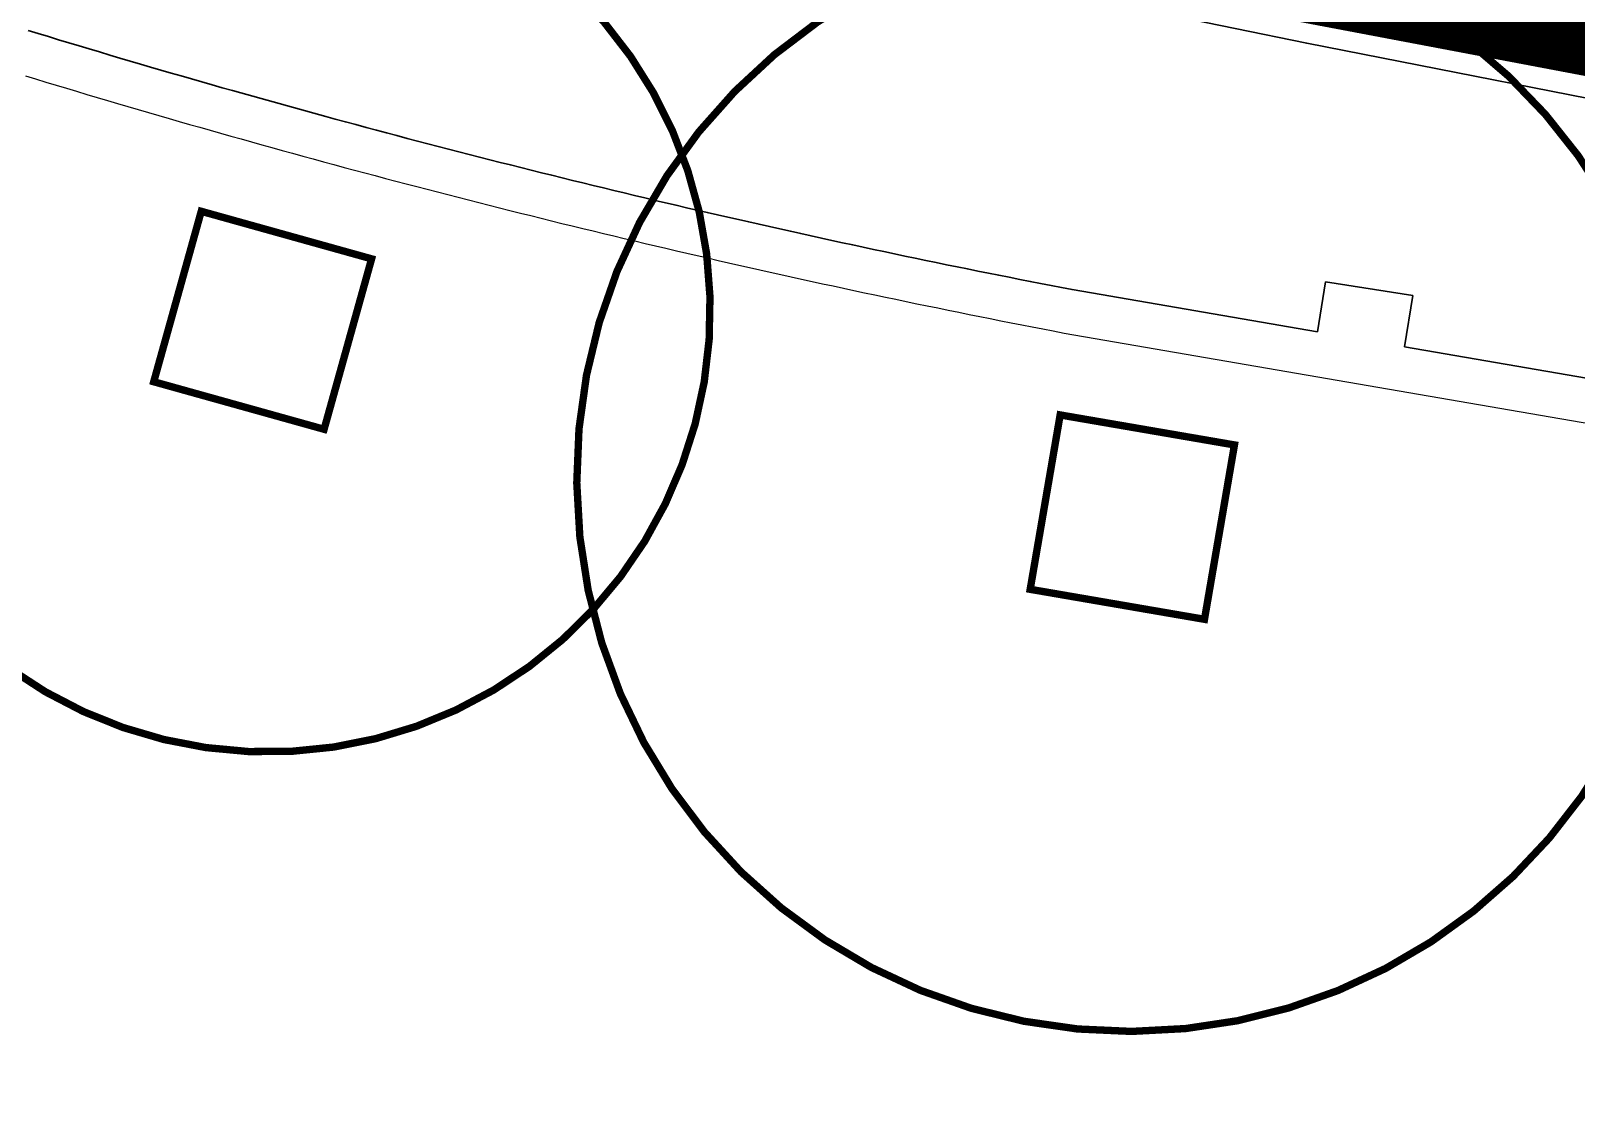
# Model space of a CAD drawing. Header units: millimetres. Extents: x 306 to 836129804, y -168137 to 818603917.
# Drawn here: x 834534871 to 834545356, y 818155040 to 818162277 of the extents above; entities that cross this region are included whole.
import ezdxf

# ---------------------------------------------------------------- set-up
doc = ezdxf.new("R2010")
doc.units = ezdxf.units.MM
doc.header["$LTSCALE"] = 3
for name, pattern in [('3A35X-LWK-LAN-DWG-1001-P00-L000-WS3-XLAN$0$HIDDEN', [0.375, 0.25, -0.125]), ('ACAD_ISO03W100', [30, 12, -18]), ('CENTER', [2, 1.25, -0.25, 0.25, -0.25]), ('DASHED', [0.75, 0.5, -0.25]), ('HIDDEN', [0.375, 0.25, -0.125])]:
    doc.linetypes.add(name, pattern=pattern)
for name, color, linetype in [('00_Xref', 7, 'Continuous'), ('22INWA-a', 6, 'CENTER'), ('3A35X-LWK-LAN-DWG-1001-P00-L000-WS3-XLAN$0$LWK_L_TREE_code', 252, 'Continuous'), ('_ANCILIARY HATCH', 1, 'Continuous'), ('_landscape', 1, 'HIDDEN'), ('_P34', 251, 'Continuous'), ('_PARCEL BOUNDARY', 10, 'DASHED')]:
    doc.layers.add(name, color=color, linetype=linetype)
doc.layers.add('Eva-New', color=1, linetype='ACAD_ISO03W100', lineweight=18)
doc.layers.add('LWK-GA_PLANTERWALL', color=251, linetype='Continuous', lineweight=30)

# ---------------------------------------------------------------- blocks, each defined once
blk = doc.blocks.new('3A35X-MAGP-P-LD-00-0')
at = {"layer": '00_Xref', "color": 8, "elevation": -0.123141430418681}
blk.add_lwpolyline([(834534833.4999881, 818161972.4000051), (834534902.9999821, 818161951.3000079), (834534972.4999921, 818161930.300003), (834535041.9999496, 818161909.3000159), (834535111.3860545, 818161888.4342427), (834535181.0999702, 818161867.5000104), (834535250.6999948, 818161846.8000022), (834535320.2999563, 818161826.1000136), (834535389.9000095, 818161805.4999998), (834535459.5000141, 818161784.8999974), (834535529.199996, 818161764.5000029), (834535598.9000068, 818161744.1000006), (834535668.5999403, 818161723.700019), (834535738.5103055, 818161703.4680575), (834535808.0999992, 818161683.3000019), (834535877.900023, 818161663.1999949), (834535947.6999516, 818161643.2000165), (834536017.4999914, 818161623.3000032), (834536087.2999624, 818161603.4000114), (834536157.2000593, 818161583.5999849), (834536227.0999959, 818161563.9000019), (834536296.9999716, 818161544.2000089), (834536366.7930654, 818161524.7298127), (834536437.0067775, 818161505.1702352), (834536506.7999929, 818161485.7000035), (834536576.799992, 818161466.400003), (834536646.800068, 818161447.0999829), (834536716.8000289, 818161427.8999937), (834536786.9000028, 818161408.8000007), (834536856.719277, 818161389.776343), (834536926.9997749, 818161370.7000628), (834536996.9177381, 818161351.8758482), (834537067.3000039, 818161333.0000017), (834537137.399995, 818161314.2000041), (834537207.6001107, 818161295.4999713), (834537277.7999372, 818161276.900019), (834537348.0000021, 818161258.4000019), (834537418.1999567, 818161239.9000132), (834537488.6007411, 818161221.5737587), (834537558.5991042, 818161203.3262839), (834537628.9999719, 818161185.0000099), (834537699.2002612, 818161166.925663), (834537769.4113059, 818161148.8740742), (834537839.9007076, 818161130.8254061), (834537910.3999578, 818161112.8000125), (834537980.6016341, 818161095.0248913), (834538051.0999554, 818161077.2000118), (834538121.6975374, 818161059.4754962), (834538192.0000223, 818161041.7999961), (834538262.5966258, 818161024.2759995), (834538332.9000158, 818161006.7999977), (834538403.3999951, 818160989.4000018), (834538473.8999506, 818160972.0000129), (834538544.5950084, 818160954.7768388), (834538614.9999458, 818160937.6000149), (834538685.599991, 818160920.5000029), (834538756.1999806, 818160903.4000062), (834538826.7999915, 818160886.5000027), (834538897.3999943, 818160869.6000031), (834538967.9069647, 818160852.8221247), (834539038.7000116, 818160835.9999979), (834539109.399996, 818160819.4000016), (834539180.1000189, 818160802.7999972), (834539250.8000002, 818160786.3000017), (834539321.4999542, 818160769.8000124), (834539392.3903438, 818160753.4791875), (834539462.9999675, 818160737.200008), (834539533.7999879, 818160721.0000054), (834539604.5999959, 818160704.9000026), (834539675.3999993, 818160688.8000019), (834539746.2000302, 818160672.799996), (834539817.0999866, 818160656.9000046), (834539888.0877547, 818160641.0804328), (834539958.7999378, 818160625.3000145), (834540029.7000087, 818160609.5999997), (834540100.6000164, 818160593.999999), (834540171.686089, 818160578.4811952), (834540242.4999539, 818160563.0000107), (834540313.5000542, 818160547.5999889), (834540384.4999628, 818160532.3000087), (834540455.5000112, 818160517.1000003), (834540526.4999787, 818160501.9000063), (834540597.4164555, 818160486.9176394), (834540668.683436, 818160471.8823857), (834540739.5999846, 818160456.9000059), (834540810.699991, 818160442.1000036), (834540881.7999814, 818160427.3000065), (834540952.8999503, 818160412.6000108), (834541023.9186221, 818160398.0167004), (834541095.2000188, 818160383.3999988), (834541166.2999157, 818160368.9000177), (834541237.5000498, 818160354.4999907), (834541308.7000333, 818160340.199995), (834541379.8999951, 818160326.0000017), (834541451.0999646, 818160311.8000077), (834541522.2999703, 818160297.7000086), (834541593.6781162, 818160283.6846527), (834541664.8000302, 818160269.6999958), (834541736.0999917, 818160255.9000024), (834541807.4000036, 818160242.100001), (834541881.36901, 818160227.783419), (834550409.6103704, 818158760.7227849)], dxfattribs=at)
at = {"layer": 'LWK-GA_PLANTERWALL'}
for points, elevation in [([(834534851.8758702, 818162280.57186), (834534921.0870306, 818162259.3298177), (834534989.9620373, 818162238.4195648), (834535059.2728254, 818162217.476735), (834535128.5834385, 818162196.5339597), (834535197.7801096, 818162175.7251531), (834535267.0011595, 818162154.9389468), (834535336.2218561, 818162134.3517561), (834535405.6319957, 818162113.7082232), (834535475.0420632, 818162093.1644408), (834535544.2060547, 818162072.6934881), (834535613.4696211, 818162052.4212251), (834535683.1696292, 818162032.0212237), (834535752.4336586, 818162011.7488238), (834535821.9077625, 818161991.6431156), (834535891.3621293, 818161971.5143025), (834535960.7254264, 818161951.5400579), (834536030.1435483, 818161931.6494796), (834536099.752552, 818161911.8039308), (834536169.3071793, 818161891.9738866), (834536238.7705104, 818161872.297579), (834536294.9861575, 818161856.4542558)], -0.1231491928546305), ([(834536294.9861575, 818161856.4542558), (834536872.9621971, 818161696.2872691)], -0.2462931809992272), ([(834536872.9621971, 818161696.2872695), (834536935.5851849, 818161679.2243841), (834537005.2890254, 818161660.304772), (834537074.9103502, 818161641.5604222), (834537145.01092, 818161622.7602706), (834537214.866098, 818161604.0259291), (834537284.628902, 818161585.442388), (834537354.4427985, 818161566.9446908), (834537424.449692, 818161548.4955807), (834537494.2126443, 818161530.1107564), (834537564.1760693, 818161511.8983524), (834537634.2753189, 818161493.6245968), (834537704.188252, 818161475.4253573), (834537774.0012461, 818161457.4507266), (834537844.1132157, 818161439.4246285), (834537914.3145142, 818161421.4498808), (834537984.3753053, 818161403.5366117), (834538054.238102, 818161385.847295), (834538124.3951553, 818161368.10872), (834538194.7495859, 818161350.4452509), (834538264.7124101, 818161332.855166), (834538334.8713975, 818161315.4397976), (834538405.0285335, 818161298.0001687), (834538475.2854838, 818161280.6601543), (834538545.3483042, 818161263.3680542), (834538615.6058868, 818161246.2514604), (834538685.8633924, 818161229.1106223), (834538756.2209009, 818161212.0693549), (834538826.4305387, 818161195.0639051), (834538896.6399395, 818161178.2574047), (834538967.0445317, 818161161.4041818), (834539037.355926, 818161144.6728429), (834539107.6649644, 818161127.9657438), (834539177.9736384, 818161111.4576253), (834539248.4778585, 818161094.9035943), (834539318.9819471, 818161078.4493164), (834539389.2446142, 818161062.0513812), (834539459.6974571, 818161045.8312911), (834539530.1561581, 818161029.5869218), (834539600.518357, 818161013.4870986), (834539671.1220472, 818160997.4317387), (834539741.725563, 818160981.3764194), (834539812.088219, 818160965.4752554), (834539882.5507584, 818160949.6733589), (834539953.3418485, 818160933.8976166), (834540023.9011252, 818160918.1513355), (834540094.363484, 818160902.548247), (834540164.8262244, 818160887.0444574), (834540235.6720866, 818160871.578094), (834540306.3319124, 818160856.1305984), (834540376.8945565, 818160840.8254615), (834540447.4997294, 818160825.610544), (834540518.3022954, 818160810.4528135), (834540588.9070028, 818160795.3374386), (834540659.4279841, 818160780.4386271), (834540730.6115175, 818160765.4209908), (834540801.1742618, 818160750.5133709), (834540871.8367825, 818160735.8044344), (834540942.7387284, 818160721.0456617), (834541013.4424626, 818160706.427588), (834541084.2629259, 818160691.8849787), (834541155.3052578, 818160677.3173105), (834541226.0087765, 818160662.8981661), (834541296.7716612, 818160648.5865715), (834541367.5745944, 818160634.3663205), (834541438.5759038, 818160620.205946), (834541509.5771569, 818160606.0455837), (834541580.3403685, 818160592.0320846), (834541651.4804573, 818160578.063472), (834541722.2437116, 818160564.149349), (834541793.106567, 818160550.4339567), (834541864.4065719, 818160536.6339568), (834541935.3081937, 818160522.9110621), (834543601.1542039, 818160236.3458723)], -0.1231430870875212), ([(834543601.1554214, 818160236.3534298), (834543655.7409947, 818160575.1908749), (834544247.5608983, 818160481.8551044), (834544192.1878306, 818160134.6740117)], -0.1231430870875212), ([(834544192.1878304, 818160134.6740117), (834550458.8844663, 818159056.6529342), (834551580.7626619, 818158876.0331324)], -0.1231430870875212)]:
    blk.add_lwpolyline(points, dxfattribs=dict(at, elevation=elevation))
blk.add_polyline3d([(834571086.6661777, 818156187.3316501, 0), (834560373.9769043, 818159451.1179966, 0), (834556039.6512588, 818159992.6331638, 0), (834555279.4163277, 818160138.7005647, 0), (834553728.198565, 818160386.5725021, 0), (834553193.1343846, 818160470.0888023, 0), (834552085.8700329, 818160642.8706317, 0), (834550443.965929, 818160912.4489186, 0), (834550433.6178111, 818160914.2291049, 0), (834548878.2404177, 818161181.8006289, 0), (834546200.0505034, 818161670.5192744, 0), (834543528.4176304, 818162193.5716865, 0), (834542556.9870002, 818162393.6635202, 0)], dxfattribs=at)
blk = doc.blocks.new('PB1')
at = {"layer": '_PARCEL BOUNDARY', "ltscale": 5, "const_width": 382.5, "flags": 128}
blk.add_lwpolyline([(834493654.0001229, 817517222.0994015), (834495220.0000008, 817517337.4055538), (834492444.0000008, 817557035.4055538), (834498761.0000008, 817565962.4055538, 0.1039453279034611), (834533697.0000008, 817549820.4055538, 0.02814852517119689), (834560518.0000008, 817544745.4055538), (834570883.0000008, 817541589.4055538, 0.01218113012605105), (834580152.0000008, 817539059.4055538, 0.01181689527257956), (834589680.0000008, 817538655.4055538, 0.01895900769302935), (834627610.0000008, 817539489.4055538), (834630540.0000008, 817540418.4055538), (834634554.0000008, 817540697.4056759), (834637584.0000008, 817540183.4055538, 0.004978743369814412), (834647569.0000008, 817541071.4055538), (834660846.0111092, 817542394.4067745, -0.02316027545200003), (834692882.2128915, 817544092.3540401), (834848633.0000008, 817545126.4056759), (834853232.0000008, 817545226.4055538), (834857282.0000008, 817545692.4056759), (834861211.0000008, 817546780.4055538, 0.08894422378079146), (834868247.0000008, 817552295.4055538, 0.09128275039785394), (834872755.0000008, 817559703.4055538, 0.06185807621675871), (834874097.0000008, 817565165.4055538), (834880689.0000008, 817565564.4055538), (834904743.0000008, 817565941.4055538, 0.07734061700058462), (834909188.6641854, 817557307.1221066, 0.2674729698631412), (834920028.1553963, 817552489.5266476, 0.03637730442615884), (834937243.165162, 817555572.4476681, 0.2494227361332762), (834949395.0000008, 817566641.4056759), (834966122.0000008, 817566903.4055538), (835091811.0000008, 817574777.4055538), (835119690.0000008, 817576586.4055538), (835121800.0000008, 817571864.4055538, 0.07369685434770203), (835125906.0000008, 817566838.4055538), (835207274.0000008, 817579502.4055538), (835208699.0000008, 817570346.4055538), (835222078.0000008, 817575222.4055538), (835227487.0109872, 817576187.407507, 0.04905368402648331), (835256687.0000008, 817584425.4055538), (835337017.0000008, 817589446.4055538, -0.0621863410645765), (835336509.915162, 817536748.7755489, 0.05571216091389759), (835335348.4786385, 817485197.0270138), (835335994.0000008, 817477945.4055538), (835339286.0000008, 817458795.4055538), (835342221.0000008, 817441416.4055538), (835346043.0000008, 817404387.4055538), (835266281.0000008, 817393086.4055538), (835170777.0000008, 817384907.4055538), (835121934.0000008, 817378609.4055538), (835122014.0000008, 817377733.4056759), (835091934.0000008, 817373836.4055538), (835080292.0000008, 817372113.4056759), (835071867.0000008, 817371247.4055538), (835046358.0000008, 817368019.4055538), (835046275.0000008, 817368216.4055538), (834552235.0000008, 817304559.4055538), (834499769.9895264, 817284511.1912314)], format="xyb", dxfattribs=at)
blk = doc.blocks.new('3A35X-LWK-LAN-DWG-1001-P00-L000-WS3-XLAN$0$lwk_existing trees')
at = {"layer": '_landscape', "linetype": '3A35X-LWK-LAN-DWG-1001-P00-L000-WS3-XLAN$0$HIDDEN', "ltscale": 2, "const_width": 50}
for points in [[(889823563.538638, 757666316.6527627, -0.8038082409650606), (889821658.166104, 757660775.3847226, -1.244077814880523), (889823563.538638, 757666316.6527627, 0.1699498045457457)], [(889829042.7492307, 757665724.1339337, -0.8246360327948442), (889827869.6331836, 757658455.478231, -1.212656202533113), (889829042.7492309, 757665724.1339335, 0.1143336693554195)]]:
    blk.add_lwpolyline(points, format="xyb", dxfattribs=at)
for points, elevation in [([(889821595.6534754, 757664452.6593297), (889822726.0792972, 757664049.9963673), (889822323.4163351, 757662919.5705452), (889821192.990513, 757663322.2335078)], 0.1231500493642109), ([(889827312.4557314, 757662666.4897912), (889828477.9200146, 757662380.66991), (889828192.1001331, 757661215.2056268), (889827026.6358497, 757661501.0255083)], 0.1231508408781006)]:
    blk.add_lwpolyline(points, close=True, dxfattribs=dict(at, elevation=elevation))
blk = doc.blocks.new('3A35X-MAGP-P-ADR-L00-L1')
at = {"layer": '_P34', "ltscale": 0.5}
h = blk.add_hatch(dxfattribs=at)
h.set_pattern_fill('AR-B816C', color=256, scale=0.4999999999999998, angle=89.99999999999997)
h.set_pattern_definition([(93.99890853463734, (0, 0), (-108.4379694977669, 94.26731549800994), [198.4374999999994, -4.762499999999982]), (93.99890853463734, (2.334421882864262, -101.6847672010699), (-108.4379694977669, 94.26731549800994), [198.4374999999994, -4.762499999999982]), (183.9989085346374, (0, 0), (-94.26731549800994, -108.4379694977669), [-106.3625, 96.83749999999998]), (183.9989085346374, (0.3321247030980885, -4.750905117020011), (-94.26731549800994, -108.4379694977669), [-106.3625, 96.83749999999998])])
edge = h.paths.add_edge_path()
edge.add_line((834498358.3628454, 818135395.2669195), (834498238.6547248, 818135386.9023591))
edge.add_line((834498238.6547244, 818135386.9023591), (834495869.4420483, 818169293.5255804))
edge.add_arc((834558589.6119121, 818267563.9519162), 116579.9999992069, 237.4523305936991, 253.6065766200759)
edge.add_line((834525687.0821314, 818155723.3513551), (834523043.6406257, 818143726.3217762))
edge.add_line((834523043.6406257, 818143726.3217766), (834533513.9823585, 818141439.4523213))
edge.add_line((834533513.9823585, 818141439.4523208), (834540215.091814, 818141890.4671811))
edge.add_line((834540215.0918145, 818141890.4671811), (834540854.9022352, 818132740.3476467))
edge.add_line((834540854.9022347, 818132740.3476467), (834540735.1943893, 818132731.9791503))
edge.add_line((834540735.1943893, 818132731.9791503), (834540747.7500025, 818132552.4175826))
edge.add_line((834540747.750002, 818132552.4175831), (834541047.0196157, 818132573.3388243))
edge.add_line((834541047.0196161, 818132573.3388238), (834540382.1304576, 818142082.1168644))
edge.add_line((834540382.1304581, 818142082.1168644), (834533527.4087672, 818141620.7632086))
edge.add_line((834533527.4087667, 818141620.7632086), (834523258.2276665, 818143863.6963611))
edge.add_line((834523258.227667, 818143863.6963606), (834525899.0308046, 818155848.7519352))
edge.add_arc((834558589.6119123, 818267563.9519161), 116399.9999991818, 237.2761763110763, 253.6892421611536, ccw=False)
edge.add_line((834495664.915487, 818169638.2526346), (834498071.6393842, 818135194.7933377))
edge.add_line((834498071.6393842, 818135194.7933382), (834498370.9096855, 818135215.7047391))
edge.add_line((834498370.909686, 818135215.7047396), (834498358.3628454, 818135395.2669204))

msp = doc.modelspace()

# ---------------------------------------------------------------- hatches: boundary and pattern name
at = {"layer": '_ANCILIARY HATCH'}
h = msp.add_hatch(dxfattribs=at)
h.set_pattern_fill('CORK', color=256, scale=250, angle=3.998908350218276)
h.set_pattern_definition([(3.998908350218276, (0, 0), (-55.35411463791137, 791.8175196929233), []), (138.9989083502183, (423.5858171654173, -368.2317025275059), (-1472.92744632587, -1694.344000516116), [1122.5325, -1122.5325]), (138.9989083502183, (621.5401970886481, -354.3931738680281), (-1472.92744632587, -1694.344000516116), [1122.5325, -1122.5325]), (138.9989083502183, (819.494577011879, -340.5546452085503), (-1472.92744632587, -1694.344000516116), [1122.5325, -1122.5325])])
edge = h.paths.add_edge_path()
edge.add_line((834542594.6065328, 818106125.7209853), (834540394.5935465, 818141938.1305822))
edge.add_line((834540394.5935465, 818141938.1305822), (834541062.3589587, 818142015.9652631))
edge.add_line((834541062.3589587, 818142015.9652631), (834543262.744766, 818129534.3279674))
edge.add_line((834543262.744766, 818129534.3279674), (834545012.8121926, 818104490.121473))
edge.add_line((834545012.8121926, 818104490.121473), (834531771.6275874, 818103564.4602176))
edge.add_line((834531771.6275874, 818103564.4602176), (834520996.4581504, 818101658.3858502))
edge.add_line((834520996.4581504, 818101658.3858502), (834495927.4307318, 818099905.8668665))
edge.add_line((834495927.4307318, 818099905.8668665), (834493670.9286114, 818132184.1554587))
edge.add_line((834493670.9286114, 818132184.1554587), (834495067.4255276, 818132283.1413345))
edge.add_line((834495067.4255276, 818132283.1413345), (834492304.1951191, 818171809.9593116))
edge.add_line((834492304.1951191, 818171809.9593116), (834494648.2086027, 818175122.3249018))
edge.add_arc((834558588.5434589, 818267563.6229115), 112399.9999966109, 235.3289398714321, 253.5507733699743)
edge.add_line((834526760.7341533, 818159764.0377822), (834525862.8655366, 818155684.619004))
edge.add_arc((834562809.2399589, 818275296.1017796), 125187.6247666832, 237.5645200069952, 252.83478650469982, ccw=False)
edge.add_line((834495664.9154882, 818169638.2526338), (834500460.6598426, 818103180.2315282))
edge.add_line((834500460.6598426, 818103180.2315282), (834542594.6065328, 818106125.7209853))
at = {"layer": 'Eva-New', "linetype": 'Continuous', "ltscale": 0.01}
h = msp.add_hatch(dxfattribs=at)
h.set_pattern_fill('ANSI31', color=8, scale=350, angle=4)
h.set_pattern_definition([(49, (0, 0), (-838.6710210225554, 729.0455959657013), [])])
edge = h.paths.add_edge_path()
edge.add_arc((834611513.5385946, 818068145.3264505), 14099.99999968531, 55.19002574308559, 154.5596091027724)
edge.add_line((834598780.7776825, 818074202.2893481), (834595240.3911003, 818066761.4558462))
edge.add_arc((834589822.417787, 818069339.3552195), 6000.000000233124, 273.9989064334658, 334.5546563119141, ccw=False)
edge.add_line((834590240.8423903, 818063353.9629304), (834585554.5350056, 818063026.3542768))
edge.add_arc((834584989.6617913, 818071106.6338656), 8099.999998867221, 264.220048196886, 273.9989064322582, ccw=False)
edge.add_line((834584173.925572, 818063047.8142), (834580415.7397891, 818063428.2282544))
edge.add_arc((834579106.5335116, 818050494.3201492), 12999.99999816069, 84.2200481985661, 93.99077919798958)
edge.add_line((834578201.7864021, 818063462.7985727), (834574221.9197499, 818063185.1428037))
edge.add_arc((834573731.4752913, 818070170.6889209), 7002.741628984699, 184.518270925359, 274.0160585979712, ccw=False)
edge.add_arc((834553791.0620614, 818068592.8452796), 13000.0000005708, 4.527501078735133, 25.16518805878682)
edge.add_line((834565557.174624, 818074120.828201), (834563375.7160238, 818078763.9842684))
edge.add_arc((834569692.9588658, 818081779.3520507), 6999.999999030279, 186.261998653722, 205.5162346975632, ccw=False)
edge.add_line((834562734.724241, 818081015.8267443), (834561851.4163579, 818093822.5155479))
edge.add_arc((834568795.7761757, 818094576.8707228), 6985.211880096444, 103.79340942041148, 186.1996435070692, ccw=False)
edge.add_line((834567130.3497419, 818101360.6410463), (834607738.9713905, 818104323.6446342))
edge.add_arc((834606780.3295362, 818117304.0183489), 13015.72495013958, 274.223807264846, 392.8596289379157)
edge.add_arc((834623587.3262396, 818128173.8785237), 6999.999999836902, 183.9989136523716, 212.9539425140163, ccw=False)
edge.add_line((834616604.3686309, 818127685.7156067), (834614554.4666462, 818157541.1841724))
edge.add_line((834614554.4666462, 818157541.1841724), (834608569.0701823, 818157122.7809477))
edge.add_line((834608569.0701823, 818157122.7809477), (834610618.9763948, 818127267.2902491))
edge.add_arc((834623587.3262378, 818128173.8785231), 12999.99999806346, 183.9989136508734, 212.8579348742854)
edge.add_arc((834606785.1724918, 818117301.6086594), 7012.974383020965, -85.87050168941721, 32.994913872568816, ccw=False)
edge.add_line((834607290.1835088, 818110306.8410742), (834542916.4285616, 818105772.5570611))
edge.add_line((834542916.4285616, 818105772.5570611), (834543332.168679, 818099784.931535))
edge.add_line((834543332.168679, 818099784.931535), (834548339.9487058, 818100139.6961751))
edge.add_arc((834548849.6206386, 818093135.5706489), 7022.644791367745, 1.917894415990986, 94.16192873604791, ccw=False)
edge.add_line((834555868.3314306, 818093370.5997602), (834556822.6031799, 818079614.5109141))
edge.add_arc((834565030.3921052, 818080333.9384184), 8239.258156901009, 185.0092761133849, 211.2767633085009)
edge.add_line((834557988.549832, 818076056.3418531), (834560014.6381451, 818071842.7746612))
edge.add_arc((834553704.8687762, 818068780.019501), 7013.81912084653, -83.41200971856142, 25.89188562423311, ccw=False)
edge.add_line((834554509.5567249, 818061812.5137804), (834511331.2743995, 818058806.1397856))
edge.add_arc((834510845.0625758, 818065789.233517), 6999.999999933733, 141.8798806352492, 273.9829049167347, ccw=False)
edge.add_arc((834495100.3448526, 818078140.8887452), 13011.48484009153, 321.889271565979, 363.9966433354928)
edge.add_line((834508080.187521, 818079047.7636253), (834507303.147802, 818090245.0026575))
edge.add_arc((834514286.1054543, 818090733.1649512), 6999.999999943095, 94.21783473311712, 183.9989085377374, ccw=False)
edge.add_line((834513771.2650272, 818097714.206373), (834514324.2611847, 818097754.9889383))
edge.add_line((834514324.2611847, 818097754.9889383), (834515094.2032907, 818097812.2750338))
edge.add_arc((834515888.7804214, 818090839.1162039), 7018.283043878132, 4.391191596629085, 96.50069787772958, ccw=False)
edge.add_line((834522886.4615402, 818091376.4762715), (834523318.1003574, 818085091.4654405))
edge.add_line((834523318.1003574, 818085091.4654405), (834529307.3396509, 818085510.1591995))
edge.add_line((834529307.3396509, 818085510.1591995), (834528870.5492542, 818091758.2633296))
edge.add_arc((834535853.5069062, 818092246.4256233), 6999.999999586337, 93.99890853307471, 183.9989085379415, ccw=False)
edge.add_line((834535365.3446131, 818099229.3832753), (834540639.8020831, 818099596.5330453))
edge.add_line((834540639.8020831, 818099596.5330453), (834540220.7704337, 818105616.323317))
edge.add_line((834540220.7704337, 818105616.323317), (834513376.0995728, 818103738.6078113))
edge.add_arc((834514284.2614373, 818090770.3680685), 13000.00000003277, 94.00586599802176, 183.991117880833)
edge.add_line((834501315.7883602, 818089865.5443004), (834502093.999344, 818078618.6765761))
edge.add_arc((834495110.6965383, 818078135.4768907), 7000.000000828009, -66.13857842422561, 3.9581909098961887, ccw=False)
edge.add_arc((834495110.6965395, 818078135.4768903), 6999.999999981786, 273.99870041279297, 293.8614215680351, ccw=False)
edge.add_line((834495598.8334678, 818071152.5174648), (834484038.0252761, 818070344.3705096))
edge.add_arc((834484944.5652856, 818057376.0172908), 12999.99999985473, 3.998699986240524, 93.99870041178127, ccw=False)
edge.add_line((834497912.918511, 818058282.557204), (834498850.7850932, 818044866.0656179))
edge.add_arc((834505832.5325971, 818045382.0451274), 7000.788031506466, 153.5175844556254, 184.2267069343446, ccw=False)
edge.add_arc((834505831.7802428, 818045382.3021698), 7000.000000506094, 93.9907792036035, 153.5167215738451, ccw=False)
edge.add_line((834505344.6087215, 818052365.3290147), (834578107.7560652, 818057441.656797))
edge.add_arc((834579012.5031768, 818044473.1783768), 12999.99999509848, 84.22004763743712, 93.99077920788699, ccw=False)
edge.add_line((834580321.7095807, 818057407.0864662), (834583663.296837, 818057068.8416442))
edge.add_arc((834584972.5032473, 818070002.7497832), 13000.00004509936, 264.2200476312211, 273.9989064308502)
edge.add_line((834585879.0898904, 818057034.399779), (834609493.5669917, 818058685.2319609))
edge.add_arc((834609981.7373167, 818051702.1557314), 7000.118848462731, -19.364931974248975, 93.99890643048622, ccw=False)
edge.add_arc((834628850.3650681, 818045070.4409646), 13000.00000042529, 160.6350680240969, 183.9989064535735)
edge.add_line((834615882.0151088, 818044163.8543195), (834619634.348526, 817990488.2644923))
edge.add_arc((834610656.2600935, 817989860.627584), 8999.999999519287, -86.01194112060227, 3.998906454734822, ccw=False)
edge.add_line((834611282.1972058, 817980882.4204844), (834602812.2813497, 817980291.9201078))
edge.add_line((834602812.2813497, 817980291.9201078), (834603230.7061716, 817974306.527834))
edge.add_line((834603230.7061716, 817974306.527834), (834611717.6719617, 817974898.2168859))
edge.add_arc((834612343.6090722, 817965920.0097858), 8999.999999977357, 3.8734655887747067, 93.98805886777768, ccw=False)
edge.add_line((834621323.0501077, 817966527.9889727), (834621688.4984579, 817961112.7419763))
edge.add_line((834621688.4984579, 817961112.7419763), (834627673.3989117, 817961529.9934386))
edge.add_line((834627673.3989117, 817961529.9934386), (834621867.801321, 818044576.6440177))
edge.add_arc((834628850.6858916, 818045064.8011855), 6999.926738671702, 160.627157224399, 183.9989083996896, ccw=False)
edge.add_arc((834609980.9204334, 818051699.8431354), 13002.36888268257, 340.6271572335476, 454.0111039654658)
edge.add_line((834609071.4073162, 818064670.3628802), (834607456.5171404, 818064557.3573512))
edge.add_arc((834607170.3486158, 818068550.9500543), 4003.832551789663, 155.6211224779758, 274.0986331619272, ccw=False)
edge.add_line((834603523.5142193, 818070203.6066998), (834604195.8682836, 818071618.3222857))
edge.add_arc((834611513.5386757, 818068145.3264558), 8100.000000027051, 54.14039305783359, 154.6107958035704, ccw=False)
edge.add_arc((834623873.9558088, 818085245.9413723), 13000.02232763516, 234.1403928659832, 234.163197705768)
edge.add_line((834616262.7220054, 818074706.9802988), (834619562.6153525, 818079722.129262))

# ---------------------------------------------------------------- linework, layer by layer
at = {"layer": '22INWA-a', "ltscale": 2, "const_width": 500, "flags": 128}
msp.add_lwpolyline([(834645623.6869675, 817967959.8298992), (834644172.2057416, 817967858.3591783), (834645623.6869675, 817967959.8298992), (834648121.0199271, 817931878.0378461), (834646732.9119703, 817931602.6841583), (834552249.9020534, 817919488.4926492), (834509653.719406, 817903226.8796499), (834493650.5402416, 818132199.4721122), (834495221.4466506, 818132309.2531987), (834492443.3530575, 818172005.4249322), (834498761.0000008, 818180933.000002, 0.1039453279364779), (834533697.0000086, 818164790.9999983, 0.0281485251874361), (834560518.0000027, 818159716.0000006), (834570883.0000095, 818156559.9999988, 0.01218113012787053), (834580152.0000002, 818154030, 0.0118168953345502), (834589679.9999993, 818153626.0000007, 0.01895900772234266), (834627610.0000029, 818154459.9999995), (834630540.0000026, 818155389.0000011), (834633307.5130115, 818155581.3607701), (834636812.9937819, 818105509.8540434), (834642798.3436269, 818105928.8853481), (834646290.2711654, 818056050.9699742), (834640304.3231351, 818055631.8967907), (834643398.1701388, 818011440.063687), (834641154.3077285, 818011282.972015), (834643400.0372874, 817979197.1576313), (834644172.2057416, 817967858.3591783)], format="xyb", close=True, dxfattribs=at)

# ---------------------------------------------------------------- block references
at = {"rotation": 0.001091446304688521}
msp.add_blockref('3A35X-MAGP-P-ADR-L00-L1', (15583.57958242297, -15898.08416011184), dxfattribs=at)
at = {"ltscale": 0.5}
msp.add_blockref('3A35X-MAGP-P-LD-00-0', (0, 0), dxfattribs=at)
msp.add_blockref('PB1', (-0.5600396394729614, 614971.3320208788))
at = {"layer": '3A35X-LWK-LAN-DWG-1001-P00-L000-WS3-XLAN$0$LWK_L_TREE_code', "rotation": 4.019722940071883}
msp.add_blockref('3A35X-LWK-LAN-DWG-1001-P00-L000-WS3-XLAN$0$lwk_existing trees', (15584.12479054928, -15898.75655376911), dxfattribs=at)

doc.saveas('drawing.dxf')
